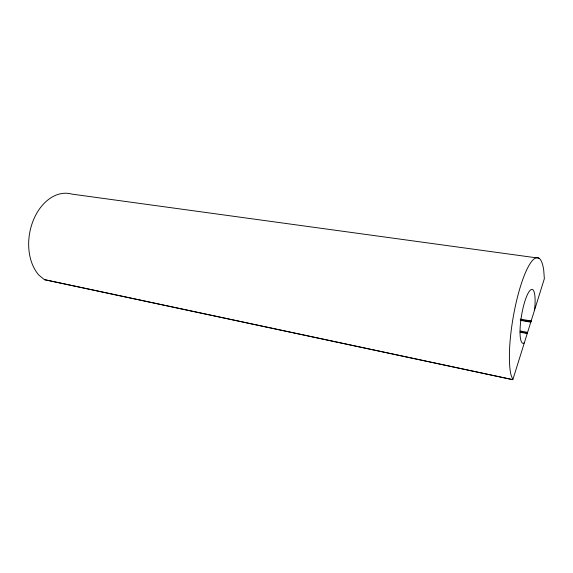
<?xml version="1.0" encoding="UTF-8"?>
<svg xmlns="http://www.w3.org/2000/svg" width="573" height="573" viewBox="0 0 573 573"><rect width="100%" height="100%" fill="white"/><g stroke="black" fill="none" stroke-linecap="round" stroke-linejoin="round"><path stroke-width="0.86" d="M534.537 310.122L535.003 304.865A27.361 6.081 -80.4 0 0 530.046 290.425A27.361 6.081 -80.4 0 0 520.929 319.569A27.361 6.081 -80.4 0 0 522.956 343.349L524.324 342.847M520.205 332.261L527.232 333.55L527.375 332.319L520.348 331.036M520.298 320.336L530.777 322.184L530.92 320.959L520.442 319.118M538.957 258.179L71.933 194.111A45.754 32.367 -79.7 0 0 33.327 220.276A45.754 32.367 -79.7 0 0 38.928 275.169L44.422 279.66L512.835 379.677L544.35 278.693L543.727 270.22A63.71 14.132 -80.3 0 0 520.721 285.598A63.71 14.132 -80.3 0 0 510.915 374.606L512.835 379.677L44.415 279.645M528.385 320.987L531.006 321.453L530.92 320.959M520.205 319.849L530.691 321.697M525.706 332.483L527.461 332.806L527.375 332.319M520.112 331.774L527.139 333.063"/></g></svg>
